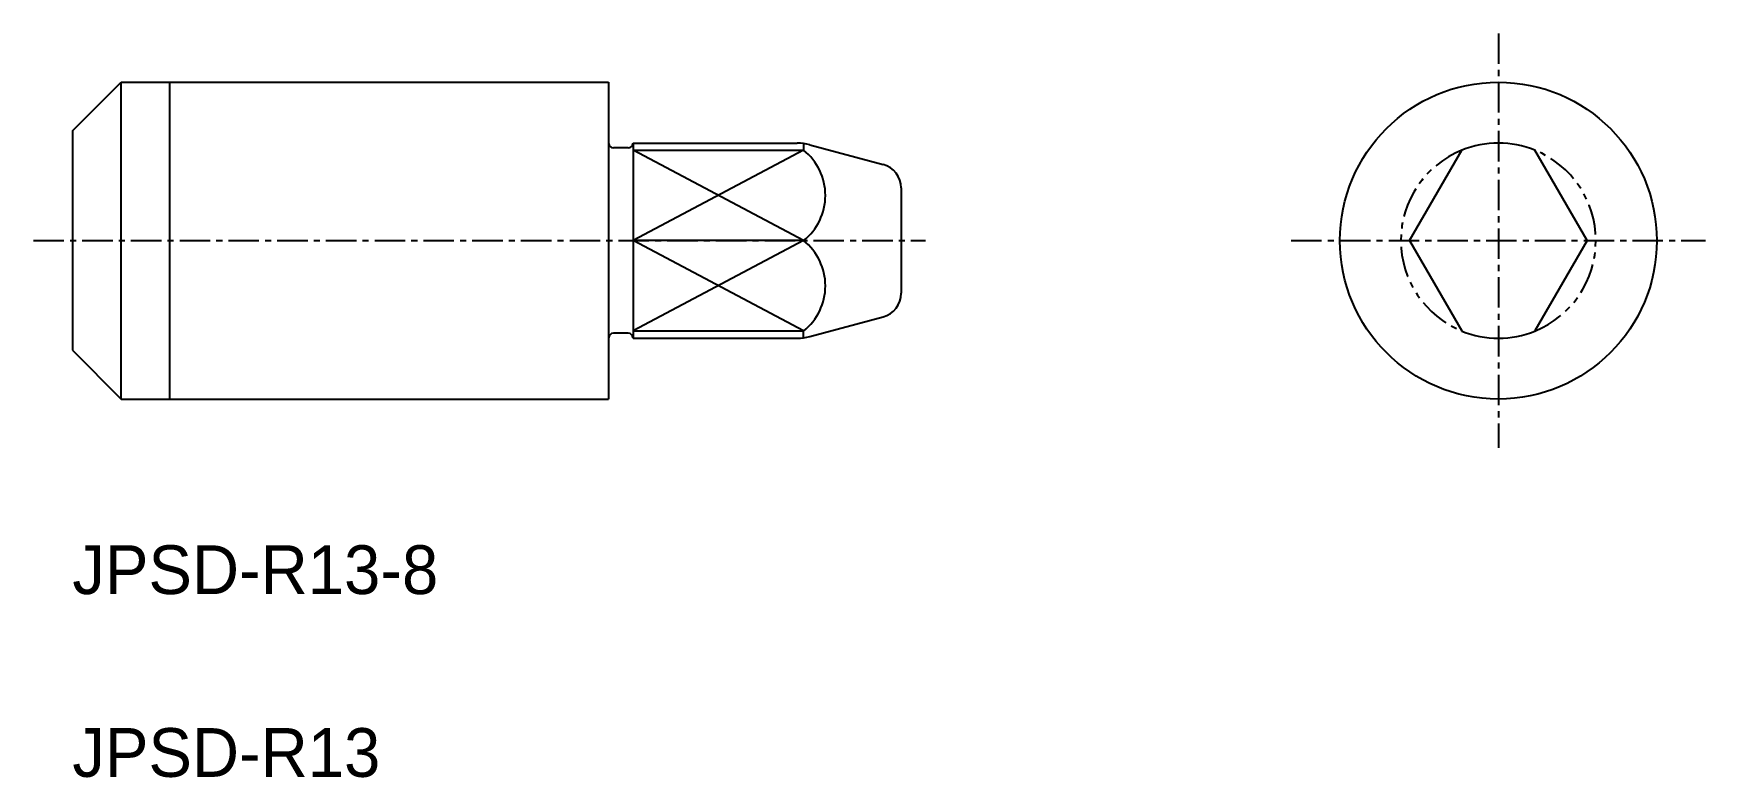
# Model space of a CAD drawing. Extents: x -1757.6 to -1689, y -589.9 to -559.3.
import ezdxf

# ---------------------------------------------------------------- set-up
doc = ezdxf.new("R2010")
doc.units = 0
doc.linetypes.add('CENTER', pattern=[2, 1.25, -0.25, 0.25, -0.25])
doc.linetypes.add('PHANTOM', pattern=[2.5, 1.25, -0.25, 0.25, -0.25, 0.25, -0.25])
doc.layers.get('0').update_dxf_attribs({"linetype": 'CONTINUOUS'})
doc.layers.add('CENTER', color=1, linetype='CENTER')

msp = doc.modelspace()

# ---------------------------------------------------------------- linework, layer by layer
at = {"color": 7, "linetype": 'CONTINUOUS'}
for p, q in [((-1756.031, -563.326), (-1754.031, -561.326)), ((-1754.031, -561.326), (-1734.031, -561.326)), ((-1754.031, -574.326), (-1754.031, -561.326)), ((-1734.031, -561.326), (-1734.031, -574.326)), ((-1756.031, -563.326), (-1756.031, -572.326)), ((-1734.031, -563.826), (-1734.031, -563.826)), ((-1733.031, -563.826), (-1733.031, -563.826)), ((-1733.031, -563.826), (-1733.031, -571.826)), ((-1733.031, -563.826), (-1726.295, -563.826)), ((-1726.031, -563.844), (-1726.031, -564.118)), ((-1733.231, -564.026), (-1733.831, -564.026)), ((-1733.031, -564.118), (-1726.031, -564.118)), ((-1725.777, -563.894), (-1722.773, -564.699)), ((-1701.172, -567.826), (-1699.031, -564.118)), ((-1693.891, -567.826), (-1696.031, -564.118)), ((-1722.031, -565.665), (-1722.031, -569.987)), ((-1726.031, -567.826), (-1733.031, -567.826)), ((-1701.172, -567.826), (-1699.031, -571.534)), ((-1693.891, -567.826), (-1696.031, -571.534)), ((-1725.777, -571.758), (-1722.773, -570.953)), ((-1734.031, -571.826), (-1734.031, -571.826)), ((-1733.231, -571.626), (-1733.831, -571.626)), ((-1733.031, -571.534), (-1726.031, -571.534)), ((-1733.031, -571.826), (-1733.031, -571.826)), ((-1733.031, -571.826), (-1726.295, -571.826)), ((-1726.031, -571.809), (-1726.031, -571.534)), ((-1756.031, -572.326), (-1754.031, -574.326)), ((-1754.031, -574.326), (-1734.031, -574.326))]:
    msp.add_line(p, q, dxfattribs=at)
at = {"color": 3, "linetype": 'CONTINUOUS'}
for p, q in [((-1752.031, -574.326), (-1752.031, -561.326)), ((-1726.031, -567.826), (-1733.031, -564.118)), ((-1726.031, -564.118), (-1733.031, -567.826)), ((-1726.031, -571.534), (-1733.031, -567.826)), ((-1726.031, -567.826), (-1733.031, -571.534))]:
    msp.add_line(p, q, dxfattribs=at)
at = {"color": 7, "linetype": 'CONTINUOUS'}
msp.add_circle((-1697.531, -567.826), 6.5, dxfattribs=at)
for centre, radius, start, end in [((-1733.831, -563.826), 0.2, 180, 270), ((-1733.231, -563.826), 0.2, 270, 0), ((-1726.295, -565.826), 2, 75, 90), ((-1697.531, -567.826), 4, 67.97569, 112.02431), ((-1727.513, -565.972), 2.374, 308.6374, 51.3626), ((-1723.031, -565.665), 1, 0, 75), ((-1727.513, -569.68), 2.374, 308.6374, 51.3626), ((-1723.031, -569.987), 1, 285, 0), ((-1733.831, -571.826), 0.2, 90, 180), ((-1733.231, -571.826), 0.2, 0, 90), ((-1726.295, -569.826), 2, 270, 285), ((-1697.531, -567.826), 4, 247.97569, 292.02431)]:
    msp.add_arc(centre, radius, start, end, dxfattribs=at)
at = {"color": 3, "linetype": 'PHANTOM'}
for start, end in [(112.02431, 247.97569), (292.02431, 67.97569)]:
    msp.add_arc((-1697.531, -567.826), 4, start, end, dxfattribs=at)
at = {"layer": 'CENTER', "color": 1, "linetype": 'CENTER'}
for p, q in [((-1697.531, -559.326), (-1697.531, -576.326)), ((-1757.628, -567.826), (-1721.031, -567.826)), ((-1706.031, -567.826), (-1689.031, -567.826))]:
    msp.add_line(p, q, dxfattribs=at)

# ---------------------------------------------------------------- texts
at = {"color": 7, "linetype": 'CONTINUOUS'}
for s, p in [('JPSD-R13-8', (-1756.031, -582.326)), ('JPSD-R13', (-1756.031, -589.826))]:
    msp.add_text(s, height=2, dxfattribs=at).set_placement(p)

doc.saveas('drawing.dxf')
